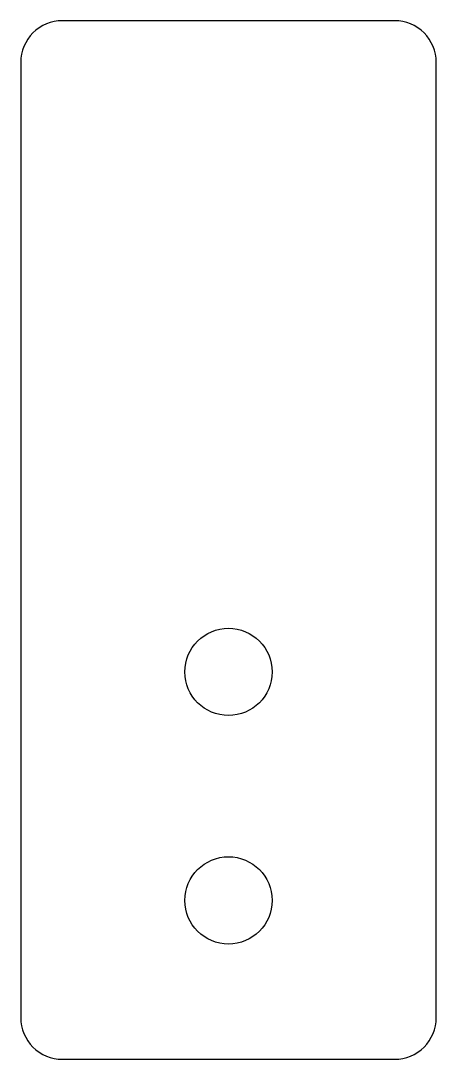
# Model space of a CAD drawing. Header units: millimetres. Extents: x -10 to 10, y -58.8 to -8.8.
import ezdxf

# ---------------------------------------------------------------- set-up
doc = ezdxf.new("R2010")
doc.units = ezdxf.units.MM
doc.layers.get('0').update_dxf_attribs({"linetype": 'CONTINUOUS'})

msp = doc.modelspace()

# ---------------------------------------------------------------- linework, layer by layer
msp.add_lwpolyline([(10, -10.84, 0.414214), (8, -8.84), (-8, -8.84, 0.414214), (-10, -10.84), (-10, -56.84, 0.414214), (-8, -58.84), (8, -58.84, 0.414214), (10, -56.84)], format="xyb", close=True)
for centre in [(0, -40.192), (0, -51.192)]:
    msp.add_circle(centre, 2.1)

doc.saveas('drawing.dxf')
